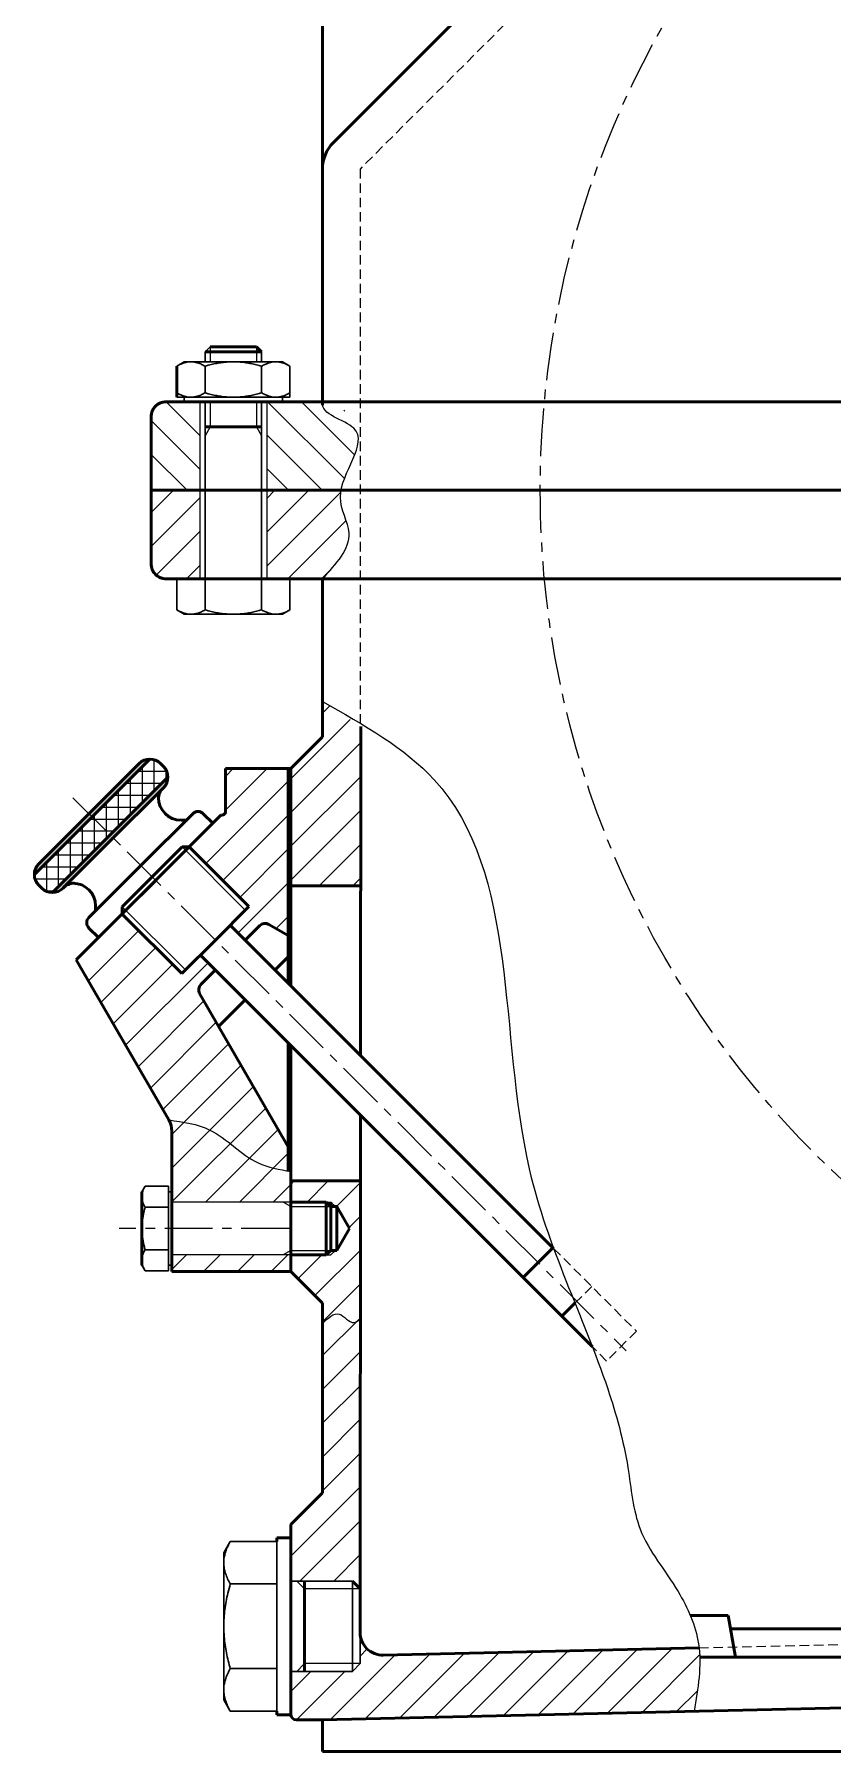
# Model space of a CAD drawing. Header units: millimetres. Extents: x -38 to 949, y -198 to 524.
# Drawn here: x 512.7 to 618.7, y 0 to 228 of the extents above; entities that cross this region are included whole.
import ezdxf

# ---------------------------------------------------------------- set-up
doc = ezdxf.new("R2010")
doc.units = ezdxf.units.MM
doc.header["$LTSCALE"] = 0.2
doc.linetypes.add('CENTER', pattern=[50.800000000000004, 31.75, -6.35, 6.35, -6.35])
doc.linetypes.add('HIDDEN', pattern=[9.524999999999999, 6.35, -3.175])
for name, color, linetype, lineweight in [('_Kreskowanie', 1, 'Continuous', 25), ('_Linie cienkie', 5, 'Continuous', 25), ('_Linie grube', 7, 'Continuous', 50), ('_Linie niewidoczne', 6, 'HIDDEN', 25), ('_Osie symetrii', 4, 'CENTER', 25), ('kontur', 10, 'Continuous', 15)]:
    doc.layers.add(name, color=color, linetype=linetype, lineweight=lineweight)
doc.layers.add('SLD-0', color=179, linetype='Continuous')
pattern_1 = [(45, (0, 0), (-2.245064030267288, 2.245064030267288), [])]

msp = doc.modelspace()

# ---------------------------------------------------------------- hatches: boundary and pattern name
at = {"layer": '_Kreskowanie', "transparency": 33554687}
h = msp.add_hatch(dxfattribs=at)
h.set_pattern_fill('ANSI31', color=256, angle=90)
h.set_pattern_definition([(135, (0, 0), (-2.245064030267288, -2.245064030267288), [])])
edge = h.paths.add_edge_path()
edge.add_line((543.5783893349447, 179.242559124814), (550.9656669722682, 179.242559124814))
edge.add_spline(control_points=[(550.9656669722681, 179.2425591248139), (550.6762413053651, 177.4586850956404), (558.9500773306728, 176.0376930582203), (553.9992779345879, 170.5307461872055), (553.4303843331506, 167.4825591248139)], knot_values=[12.78441670205539, 12.78441670205542, 12.78441670205542, 12.78441670205542, 18.24096578901339, 26.70624611873559, 26.70624611873559, 26.70624611873559, 26.70624611873559], degree=3, periodic=0)
edge.add_line((553.4303843331506, 167.482559124814), (550.9656669722681, 167.482559124814))
edge.add_line((550.9656669722681, 167.482559124814), (543.5783893349447, 167.482559124814))
edge.add_line((543.5783893349447, 167.482559124814), (543.5783893349447, 179.242559124814))
h.paths.add_polyline_path([(528.2156669722681, 177.242559124814, -0.4142135623730961), (530.2156669722681, 179.242559124814), (534.6830355990627, 179.242559124814), (534.6830355990627, 167.482559124814), (528.2156669722681, 167.482559124814)])
h = msp.add_hatch(dxfattribs=at)
h.set_pattern_fill('ANSI31', color=256)
h.set_pattern_definition(pattern_1)
edge = h.paths.add_edge_path()
edge.add_line((543.5783893349447, 167.482559124814), (550.9656669722681, 167.482559124814))
edge.add_line((550.9656669722681, 167.482559124814), (553.4303843331506, 167.482559124814))
edge.add_spline(control_points=[(553.4303843331506, 167.4825591248139), (553.3736335625496, 167.1784829947789), (553.1531998357898, 165.1334910340934), (555.9084190410249, 161.0675185622642), (552.8004595117702, 157.7066545363082), (550.9656669722683, 155.722559124814)], knot_values=[0, 0, 0, 0, 0.8444657856084099, 5.735633518972272, 12.78441670205539, 12.78441670205539, 12.78441670205539, 12.78441670205539], degree=3, periodic=0)
edge.add_line((550.9656669722683, 155.722559124814), (543.5783893349447, 155.722559124814))
edge.add_line((543.5783893349447, 155.722559124814), (543.5783893349447, 167.482559124814))
h.paths.add_polyline_path([(528.2156669722681, 167.482559124814), (534.6830355990627, 167.482559124814), (534.6830355990627, 155.722559124814), (533.4959728546208, 155.722559124814), (531.6177263171597, 155.722559124814), (530.2156669722681, 155.722559124814, -0.4142135623730951), (528.2156669722681, 157.722559124814)])
h = msp.add_hatch(dxfattribs=at)
h.set_pattern_fill('ANSI31', color=256, style=0)
h.set_pattern_definition(pattern_1)
edge = h.paths.add_edge_path()
edge.add_arc((535.524785889868, 101.1484746068173), 0.9999999999999962, 134.9999999999994, 210.0000000000005, ccw=False)
edge.add_line((534.8176791086814, 101.8555813880039), (536.749970726247, 103.7878730055695))
edge.add_line((536.749970726247, 103.7878730055695), (534.7700717389248, 105.7677719928918))
edge.add_line((534.7700717389248, 105.7677719928918), (532.2951980047718, 103.2928982587388))
edge.add_line((532.2951980047718, 103.2928982587388), (524.3756020554824, 111.2124942080283))
edge.add_line((524.3756020554824, 111.2124942080283), (518.2866770990447, 105.1235692515906))
edge.add_line((518.2866770990447, 105.1235692515906), (530.5599030082536, 83.86571840407008))
edge.add_spline(control_points=[(530.5599030082537, 83.86571840407007), (532.4636420328063, 83.60343361206), (536.9850791831341, 82.98049938249096), (541.0817834314778, 78.080233261627), (545.0286198433802, 77.32419535535385), (546.4187772896129, 77.08409067939171)], knot_values=[0, 0, 0, 0, 5.625336107141427, 13.36034158562581, 17.51531707863838, 17.51531707863838, 17.51531707863838, 17.51531707863838], degree=3, periodic=0)
edge.add_line((546.4187772896022, 77.0840906793936), (546.4187772896022, 80.27952800525948))
edge.add_line((546.4187772896022, 80.27952800525948), (534.6587604860836, 100.6484746068173))
h.paths.add_polyline_path([(546.4187772896022, 130.522559124814), (538.0856669722682, 130.522559124814), (538.0856669722681, 124.943802034454, -0.5584830038588509), (537.5235327104623, 124.3604248630081), (533.2851474984328, 120.1220396509787), (541.2047434477222, 112.2024437016893), (538.7298697135693, 109.7275699675363), (540.7097687008917, 107.747670980214), (542.6420603184573, 109.6799625977796, -0.3394542588633784), (543.8491670996439, 109.8388812203775), (546.4187772896023, 108.3553160854926)])
edge = h.paths.add_edge_path()
edge.add_spline(control_points=[(556.0594761999745, 136.0928574013797), (556.0282122757432, 136.1138044213043), (555.9969424969995, 136.1347462463415), (555.9656669722681, 136.1556829727884)], knot_values=[5.945461733082397, 5.945461733082397, 5.945461733082397, 5.945461733082397, 6.057753708713044, 6.057753708713044, 6.057753708713044, 6.057753708713044], degree=3, periodic=0)
edge.add_spline(control_points=[(555.9656669722681, 136.1556829727884), (554.3097388934469, 137.2642083612438), (552.6377029328576, 138.3584407349126), (550.9656669722682, 139.4526731085813)], knot_values=[0, 0, 0, 0, 5.945461733082396, 5.945461733082396, 5.945461733082396, 5.945461733082396], degree=3, periodic=0)
edge.add_line((550.9656669722682, 139.4526731085813), (550.9656669722682, 134.722559124814))
edge.add_line((550.9656669722682, 134.722559124814), (546.765666972268, 130.5225591248139))
edge.add_line((546.765666972268, 130.5225591248139), (546.7656669722681, 114.9629262959635))
edge.add_line((546.7656669722681, 114.9629262959635), (556.0434381977778, 114.9629262959635))
edge.add_line((556.0434381977778, 114.9629262959635), (556.0594761999745, 136.0928574013797))
edge = h.paths.add_edge_path()
edge.add_spline(control_points=[(546.765666972268, 77.02453591670225), (546.6500118975486, 77.04433198749618), (546.5343568228291, 77.06412805829011), (546.4187772896129, 77.08409067939171)], knot_values=[17.51531707863838, 17.51531707863838, 17.51531707863838, 17.51531707863838, 17.86076724999008, 17.86076724999008, 17.86076724999008, 17.86076724999008], degree=3, periodic=0)
edge.add_spline(control_points=[(546.4187772896129, 77.08409067939171), (545.0286198433802, 77.32419535535385), (541.0817834314778, 78.080233261627), (536.9850791831341, 82.98049938249096), (532.4636420328063, 83.60343361206), (530.5599030082537, 83.86571840407007)], knot_values=[0, 0, 0, 0, 4.154975493012572, 11.88998097149696, 17.51531707863838, 17.51531707863838, 17.51531707863838, 17.51531707863838], degree=3, periodic=0)
edge.add_arc((527.9618267969004, 82.36571840406995), 3.000000000000027, 0, 30.000000000002615, ccw=False)
edge.add_line((530.9618267969004, 82.36571840406995), (530.9618267969004, 72.96292629561898))
edge.add_line((530.9618267969004, 72.96292629561898), (546.765666972268, 72.96292629561898))
edge.add_line((546.765666972268, 72.96292629561898), (546.765666972268, 77.02453591670225))
h.paths.add_polyline_path([(546.765666972268, 65.92717629561896), (530.9618267969004, 65.92717629561898), (530.9618267969004, 64.57005129561898), (530.9618267969004, 63.72255912481388), (546.765666972268, 63.72255912481389)])
h = msp.add_hatch(dxfattribs=at)
h.set_pattern_fill('ANSI31', color=256, scale=0.5, angle=45, style=0)
h.set_pattern_definition([(90, (0, 0), (-1.5875, 0), [])])
h.paths.add_polyline_path([(530.4345262474025, 129.3920534638106, 0.1989123673796194), (529.8487398097758, 130.8062670261835), (529.4588185393933, 131.196188296566, 0.1989123673796557), (528.0446049770202, 131.7819747341929), (512.7156669722681, 116.4530367294411, 0.1989123673796536), (513.301453409895, 115.038823167068), (513.6913746802772, 114.6489018966857, 0.1989123673796618), (515.1055882426504, 114.0631154590587)])
h = msp.add_hatch(dxfattribs=at)
h.set_pattern_fill('ANSI31', color=256, scale=0.5, angle=135, style=0)
h.set_pattern_definition([(180, (0, 0), (-1.110223024625157e-16, -1.5875), [])])
h.paths.add_polyline_path([(530.4345262474025, 129.3920534638106, 0.1989123673796195), (529.8487398097758, 130.8062670261835), (529.4588185393933, 131.196188296566, 0.1989123673796556), (528.0446049770202, 131.7819747341929), (512.7156669722681, 116.4530367294411, 0.1989123673796536), (513.301453409895, 115.038823167068), (513.6913746802772, 114.6489018966857, 0.1989123673796618), (515.1055882426504, 114.0631154590587)])
h = msp.add_hatch(dxfattribs=at)
h.set_pattern_fill('ANSI31', color=256, style=0)
h.set_pattern_definition(pattern_1)
edge = h.paths.add_edge_path()
edge.add_spline(control_points=[(555.9997948559362, 57.46319565518326), (555.7098560073366, 57.22628454987169), (554.7741583682666, 56.4617193217896), (553.0961157403776, 58.98573098406685), (551.7080119610877, 57.55751256206129), (550.9656669722682, 56.7937146354696)], knot_values=[0, 0, 0, 0, 1.004377633725197, 3.241351702782272, 5.812910177541484, 5.812910177541484, 5.812910177541484, 5.812910177541484], degree=3, periodic=0)
edge.add_line((550.9656669722682, 56.7937146354696), (550.9656669722682, 34.32255912481395))
edge.add_line((550.9656669722682, 34.32255912481395), (546.765666972268, 30.12255912481376))
edge.add_line((546.765666972268, 30.12255912481376), (546.765666972268, 22.6208274046125))
edge.add_line((546.765666972268, 22.6208274046125), (554.9368127113332, 22.6208274046125))
edge.add_line((554.9368127113332, 22.6208274046125), (555.9725627113332, 21.58507740461252))
edge.add_line((555.9725627113332, 21.58507740461252), (555.9997948559362, 57.46319565518323))
edge = h.paths.add_edge_path()
edge.add_line((556.0136846844808, 75.76292629596347), (546.765666972268, 75.76292629596347))
edge.add_line((546.765666972268, 75.76292629596347), (546.765666972268, 72.96292629596347))
edge.add_line((546.765666972268, 72.96292629596347), (551.4753812778979, 72.96292629596347))
edge.add_line((551.4753812778979, 72.96292629596347), (552.0753812778978, 72.96292629596347))
edge.add_line((552.0753812778978, 72.96292629596347), (552.6753812778978, 72.36292629596346))
edge.add_line((552.6753812778978, 72.36292629596346), (552.8527274366787, 72.36292629596346))
edge.add_line((552.8527274366787, 72.36292629596346), (554.5373633534899, 69.44505129579122))
edge.add_line((554.5373633534899, 69.44505129579122), (552.8527274366787, 66.52717629561897))
edge.add_line((552.8527274366787, 66.52717629561897), (552.6753812778978, 66.52717629561897))
edge.add_line((552.6753812778978, 66.52717629561897), (552.0753812778978, 65.92717629561896))
edge.add_line((552.0753812778978, 65.92717629561896), (551.4753812778979, 65.92717629561896))
edge.add_line((551.4753812778979, 65.92717629561896), (546.765666972268, 65.92717629561896))
edge.add_line((546.765666972268, 65.92717629561896), (546.765666972268, 63.7225591248139))
edge.add_line((546.765666972268, 63.7225591248139), (550.9656669722682, 59.52255912481371))
edge.add_line((550.9656669722682, 59.52255912481371), (550.9656669722682, 56.7937146354696))
edge.add_spline(control_points=[(550.9656669722682, 56.7937146354696), (551.7080119610878, 57.5575125620613), (553.0961157403773, 58.98573098406683), (554.774158368267, 56.46171932178961), (555.7098560073365, 57.2262845498717), (555.9997948559362, 57.46319565518326)], knot_values=[0, 0, 0, 0, 2.571558474759212, 4.808532543816288, 5.812910177541484, 5.812910177541484, 5.812910177541484, 5.812910177541484], degree=3, periodic=0)
edge.add_line((555.9997948559362, 57.46319565518324), (556.0136846844808, 75.76292629596347))
edge = h.paths.add_edge_path()
edge.add_spline(control_points=[(600.3064860137304, 5.340748741070016), (600.7154783597605, 7.74459926585909), (601.1244707057906, 10.14844979064817), (601.0490785795474, 12.49999999999985)], knot_values=[140.4306284049284, 140.4306284049284, 140.4306284049284, 140.4306284049284, 147.5748444391301, 147.5748444391301, 147.5748444391301, 147.5748444391301], degree=3, periodic=0)
edge.add_spline(control_points=[(601.0490785795474, 12.49999999999985), (601.0356007497803, 12.9203859870996), (601.0066426631471, 13.33910052855339), (600.959436918366, 13.75584482048072)], knot_values=[139.1534588604942, 139.1534588604942, 139.1534588604942, 139.1534588604942, 140.4306284049284, 140.4306284049284, 140.4306284049284, 140.4306284049284], degree=3, periodic=0)
edge.add_line((600.959436918366, 13.75584482048083), (559.037502633549, 12.78661904175108))
edge.add_arc((558.9681618317616, 15.7858175768947), 3.000000000000024, 183.1038437501977, 271.3244297082441, ccw=False)
edge.add_line((555.9725627113332, 15.6233801745231), (555.9725627113332, 11.65657740461251))
edge.add_line((555.9725627113332, 11.65657740461251), (554.9368127113332, 10.6208274046125))
edge.add_line((554.9368127113332, 10.6208274046125), (546.765666972268, 10.62082740461251))
edge.add_line((546.765666972268, 10.62082740461251), (546.7656669722681, 4.949999999999996))
edge.add_arc((547.5156669722681, 4.949999999999996), 0.7499999999999982, 180, 270)
edge.add_line((547.5156669722681, 4.199999999999996), (550.9656669722681, 4.20000000000001))
edge.add_line((550.9656669722681, 4.20000000000001), (600.3064860137304, 5.340748741070023))
at = {"layer": '_Linie grube', "true_color": 0x000000, "transparency": 33554687}
h = msp.add_hatch(color=18, dxfattribs=at)
h.paths.add_polyline_path([(528.0446049770202, 131.7819747341929, 0.198912367379658), (526.6303914146471, 131.196188296566), (519.9659224122711, 124.5317192941901), (513.301453409895, 117.8672502918142, 0.1989123673796617), (512.7156669722681, 116.4530367294411)])
h.paths.add_polyline_path([(529.1967035900477, 127.3258036817095), (529.8487398097756, 127.9778399014375, 0.1989123673796588), (530.4345262474025, 129.3920534638106), (522.7700572450264, 121.7275844614346), (523.1842708073995, 121.3133708990616)])
h.paths.add_polyline_path([(523.1842708073995, 121.3133708990616), (522.7700572450264, 121.7275844614346), (515.1055882426504, 114.0631154590587, 0.198912367379649), (516.5198018050235, 114.6489018966855), (517.1718380247514, 115.3009381164135)])

# ---------------------------------------------------------------- linework, layer by layer
at = {"color": 7, "linetype": 'Continuous', "lineweight": 30}
for p, q in [((535.3742193990203, 184.547807644728), (535.3742193990201, 185.8608362105628)), ((542.8872055419259, 184.547807644728), (542.8872055419258, 185.8608362105628)), ((535.3742193920815, 155.722559124814), (535.3742193920815, 179.242559124814)), ((542.8872055419259, 155.722559124814), (542.8872055419259, 179.242559124814)), ((532.6242756029584, 155.722559124814), (539.1307124670037, 155.722559124814)), ((539.1307124670037, 155.722559124814), (545.6371493310493, 155.722559124814))]:
    msp.add_line(p, q, dxfattribs=at)
at = {"layer": '_Linie cienkie', "linetype": 'Continuous', "lineweight": 0}
for p, q in [((536.0654031850887, 186.5520200035815), (536.0654031850888, 184.547807644728)), ((542.1960217489071, 186.5520200035815), (542.196021748907, 184.547807644728)), ((536.0654031851003, 179.242559124814), (536.0654031851003, 175.9050143188549)), ((542.1960217489071, 179.242559124814), (542.196021748907, 175.9050143188549)), ((555.9725627113332, 21.58507740461249), (548.5776953303064, 21.58507740461249)), ((555.9725627113332, 11.65657740461251), (548.5776953303064, 11.65657740461251))]:
    msp.add_line(p, q, dxfattribs=at)
at = {"layer": '_Linie cienkie'}
for p, q in [((536.0654031851003, 175.9050143188549), (535.3742193920815, 174.7078488719781)), ((542.196021748907, 175.9050143188549), (542.8872055419259, 174.707848871978)), ((532.3175575271925, 120.1220396509786), (540.7209484621021, 111.7186487160692)), ((524.3756020554824, 112.1800841792685), (532.7789929903919, 103.776693244359)), ((546.765666972268, 72.36292629596346), (545.7264364877267, 72.96292629596346)), ((546.765666972268, 72.36292629596346), (552.0753812778978, 72.36292629596346)), ((551.4753812778979, 72.96292629596347), (552.0753812778978, 72.96292629596347)), ((552.0753812778978, 72.96292629596347), (552.6753812778978, 72.36292629596346)), ((546.765666972268, 66.52717629561897), (545.7264364877267, 65.92717629561898)), ((546.765666972268, 66.52717629561897), (552.0753812778978, 66.52717629561897)), ((552.0753812778978, 65.92717629561896), (552.6753812778978, 66.52717629561897)), ((551.4753812778979, 65.92717629561896), (552.0753812778978, 65.92717629561896)), ((548.5776953303064, 21.58507740461249), (547.5419453303064, 22.62082740461249)), ((548.5776953303064, 11.65657740461251), (547.5419453303064, 10.6208274046125))]:
    msp.add_line(p, q, dxfattribs=at)
at = {"layer": '_Linie grube'}
for p, q in [((552.4301330663353, 213.686246903036), (643.6794200692322, 304.9355339059327)), ((550.9656669722681, 276.4), (550.9656669722681, 205.6587300472823)), ((550.9656669722681, 210.1507129971032), (550.9656669722681, 205.6587300472823)), ((550.9656669722681, 178.8093029095019), (550.9656669722681, 205.6587300472823)), ((542.8872055419258, 185.8608362105628), (535.3742193990201, 185.8608362105628)), ((542.1960055419258, 186.5520362105628), (536.0654193990201, 186.5520362105628)), ((542.8872055419258, 185.8608362105628), (542.1960055419258, 186.5520362105628)), ((531.6177263171597, 179.8431532968796), (531.6177263171624, 183.9666761436211)), ((530.215666972268, 179.242559124814), (627.6780800658661, 179.2425591248139)), ((550.9656669722681, 179.242559124814), (530.2156669722681, 179.242559124814)), ((528.2156669722681, 167.482559124814), (528.215666972268, 177.2425591248139)), ((528.2156669722681, 177.242559124814), (528.2156669722681, 167.482559124814)), ((542.8872055419259, 175.9050143188549), (535.3742193920815, 175.9050143188549)), ((550.9656669722681, 167.482559124814), (528.2156669722681, 167.482559124814)), ((528.2156669722681, 167.482559124814), (528.215666972268, 157.722559124814)), ((535.3742193920815, 167.482559124814), (528.2156669722681, 167.482559124814)), ((528.2156669722681, 167.482559124814), (528.2156669722681, 157.722559124814)), ((550.9656669722681, 167.482559124814), (542.887205541926, 167.482559124814)), ((550.9656669722681, 167.482559124814), (662.5559957199464, 167.482559124814)), ((530.215666972268, 155.722559124814), (627.6780800658661, 155.722559124814)), ((627.6780800658661, 155.722559124814), (530.2156669722681, 155.722559124814)), ((550.9656669722682, 134.722559124814), (550.9656669722682, 155.722559124814)), ((546.7656669722681, 130.522559124814), (550.9656669722682, 134.722559124814)), ((556.0594961282745, 136.1191127666883), (556.0263361343143, 92.43110354679126)), ((512.7156669722681, 116.4530367294411), (528.0446049770202, 131.7819747341929)), ((526.6303914146471, 131.196188296566), (519.9659224122711, 124.5317192941901)), ((529.8487398097756, 130.8062670261836), (529.4588185393933, 131.196188296566)), ((546.7656669722681, 130.522559124814), (538.0856669722681, 130.522559124814)), ((538.0856669722682, 130.522559124814), (538.0856669722681, 124.922559124814)), ((546.4187772896022, 130.5225591248139), (546.4187772896023, 102.0386623915033)), ((546.7656669722681, 101.6917727088376), (546.765666972268, 130.5225591248139)), ((515.1055882426504, 114.0631154590587), (530.4345262474025, 129.3920534638106)), ((529.1967035900477, 127.3258036817095), (529.8487398097756, 127.9778399014374)), ((529.1967035900477, 127.3258036817095), (523.1842708073995, 121.3133708990616)), ((513.301453409895, 117.8672502918142), (519.965922412271, 124.53171929419)), ((518.2866770990447, 105.1235692515906), (537.5235327104623, 124.3604248630081)), ((526.8504757896352, 117.6471659168258), (533.7336675072195, 124.5303576344101)), ((532.1967035900475, 123.6595986994741), (532.8629085722835, 123.6595986994741)), ((535.1478810695926, 124.5303576344101), (536.4206732757284, 123.2575654282742)), ((517.1718380247514, 115.3009381164135), (523.1842708073995, 121.3133708990616)), ((532.3175575271925, 120.1220396509786), (528.3465797913375, 116.1510619151235)), ((533.2851474984328, 120.1220396509786), (532.3175575271925, 120.1220396509786)), ((541.2047434477222, 112.2024437016893), (533.2851474984328, 120.1220396509786)), ((526.8504757896352, 117.6471659168258), (519.9672840720509, 110.7639741992415)), ((513.6913746802772, 114.6489018966857), (513.301453409895, 115.038823167068)), ((517.1718380247514, 115.3009381164135), (516.5198018050235, 114.6489018966856)), ((524.3756020554824, 112.1800841792685), (528.3465797913376, 116.1510619151235)), ((528.8303747769577, 115.6672669295035), (526.8504757896354, 113.6873679421811)), ((546.765666972268, 114.9629262959635), (556.0434381977778, 114.9629262959635)), ((520.8380430069869, 112.3009381164135), (520.8380430069869, 111.6347331341776)), ((524.3756020554824, 111.2124942080283), (524.3756020554824, 112.1800841792685)), ((541.2047434477222, 112.2024437016893), (536.749970726247, 107.747670980214)), ((532.2951980047718, 103.2928982587388), (524.3756020554824, 111.2124942080283)), ((538.7298697135693, 109.7275699675363), (581.6534464150462, 66.80399326605936)), ((540.7097687008917, 107.747670980214), (542.6420603184573, 109.6799625977797)), ((543.8491670996439, 109.8388812203775), (546.4187772896023, 108.3553160854926)), ((519.9672840720509, 109.3497606368684), (521.2400762781867, 108.0769684307326)), ((532.2951980047718, 103.2928982587388), (536.749970726247, 107.7476709802141)), ((518.2866770990447, 105.1235692515906), (530.5599030082536, 83.86571840407004)), ((534.7700717389248, 105.7677719928918), (586.7964478535011, 53.74139587831537)), ((544.6695666755363, 103.7878730055693), (546.4187772896022, 105.5370836196352)), ((536.749970726247, 103.7878730055695), (534.8176791086814, 101.8555813880039)), ((534.6587604860836, 100.6484746068173), (546.4187772896022, 80.27952800525948)), ((540.7097687008918, 99.82807503092481), (537.1738702972424, 96.2921766272753)), ((546.4187772896022, 94.11906644221445), (546.4187772896022, 77.08409067936805)), ((546.765666972268, 63.7225591248139), (546.765666972268, 93.77217675954857)), ((556.020329575968, 84.51751415584835), (555.968162695924, 15.7880946308278)), ((530.9618267969004, 82.36571840407005), (530.9618267969004, 63.72255912481389)), ((546.765666972268, 75.76292629596347), (556.013684684481, 75.76292629596347)), ((526.9868267969005, 64.57005129561898), (526.9868267969005, 74.32005129561898)), ((530.9618267969004, 64.57005129561898), (530.9618267969004, 74.32005129561898)), ((551.4753812778979, 72.96292629596347), (546.765666972268, 72.96292629596347)), ((552.0753812778978, 72.36292629596346), (551.4753812778979, 72.96292629596347)), ((551.4753812778979, 72.96292629596347), (551.4753812778979, 69.44505129573072)), ((552.0753812778978, 72.96292629596347), (552.0753812778978, 69.44505129573072)), ((552.0753812778978, 72.36292629596346), (552.8527274366787, 72.36292629596346)), ((552.8527274366787, 72.36292629596346), (552.8527274366787, 69.44505129579122)), ((552.8527274366787, 72.36292629596346), (554.5373633534899, 69.44505129579123)), ((551.4753812778979, 65.92717629561896), (551.4753812778979, 69.44505129585171)), ((552.0753812778978, 66.52717629561897), (552.0753812778978, 69.44505129585171)), ((552.8527274366787, 66.52717629561897), (552.8527274366787, 69.44505129579122)), ((552.8527274366787, 66.52717629561897), (554.5373633534899, 69.4450512957912)), ((552.0753812778978, 66.52717629561897), (551.4753812778979, 65.92717629561896)), ((552.0753812778978, 66.52717629561897), (551.4753812778979, 65.92717629561896)), ((552.0753812778978, 66.52717629561897), (552.7255624499078, 66.52717629561897)), ((552.0753812778978, 66.52717629561897), (552.8527274366787, 66.52717629561897)), ((577.6012285377817, 62.93661519403499), (581.5610265124262, 66.89641316867942)), ((551.4753812778979, 65.92717629561896), (546.765666972268, 65.92717629561896)), ((530.9618267969004, 63.72255912481389), (546.765666972268, 63.72255912481389)), ((546.765666972268, 63.7225591248139), (550.9656669722681, 59.52255912481382)), ((582.7489659048197, 57.78887782699686), (577.6012285377817, 62.93661519403499)), ((550.9656669722682, 34.32255912481389), (550.9656669722682, 59.52255912481368)), ((582.7489659048197, 57.78887782699685), (584.4916417975338, 59.53155371971103)), ((546.765666972268, 30.12255912481376), (550.9656669722681, 34.32255912481384)), ((546.765666972268, 30.12255912481376), (546.7656669722681, 4.862497155414921)), ((544.9095772151168, 27.87915765381052), (544.9095772151168, 28.37915765381052)), ((544.9095772151168, 28.37915765381052), (546.765666972268, 28.37915765381052)), ((546.765666972268, 4.862497155414922), (546.765666972268, 28.29190881412448)), ((548.5776953303064, 10.6208274046125), (548.5776953303064, 22.62082740461249)), ((555.9725627113332, 21.58507740461249), (554.9368127113332, 22.62082740461249)), ((555.965666972268, 16.27284227344015), (555.9685306282055, 16.27284227344015)), ((599.7979756952088, 18.06932400782837), (604.8345368036737, 18.06932400782837)), ((605.8165588905612, 12.5), (604.8345368036736, 18.06932400782838)), ((605.1513050037962, 16.27284227344015), (700.7791104677126, 16.27284227344015)), ((600.9547500359067, 13.7557364608028), (559.037502633549, 12.78661904175106)), ((601.0490785795489, 12.5), (914.9656669722681, 12.5)), ((544.9095772151168, 5.362497155414921), (544.9095772151168, 4.862497155414921)), ((544.9095772151168, 4.862497155414921), (546.765666972268, 4.862497155414921)), ((624.2350425299493, 5.893971635456136), (550.9656669722682, 4.2)), ((550.9656669722682, 4.2), (547.5156669722681, 4.200000000000001)), ((550.9656669722682, 0), (550.9656669722682, 4.2)), ((914.9656669722681, 0), (550.9656669722681, 0)), ((593.7558535796983, 0), (593.7558535796983, -0.03067599217162353))]:
    msp.add_line(p, q, dxfattribs=at)
at = {"layer": '_Linie grube', "lineweight": 30}
msp.add_line((536.0654193990201, 186.5520362105628), (535.3742193990201, 185.8608362105628), dxfattribs=at)
at = {"layer": '_Linie grube', "color": 7, "linetype": 'Continuous', "lineweight": 30}
for p, q in [((531.6177263171597, 183.9666761436196), (532.6242756029582, 184.547807644728)), ((532.6242756029582, 184.547807644728), (533.4959728546208, 184.547807644728)), ((533.4959728546208, 184.547807644728), (539.1307124670037, 184.547807644728)), ((535.3742193920817, 180.4242847979876), (535.3742193920817, 183.9666761436197)), ((539.1307124670037, 184.547807644728), (544.7654520793868, 184.547807644728)), ((542.8872055419259, 180.4242847979877), (542.8872055419259, 183.9666761436197)), ((544.7654520793868, 184.547807644728), (545.6371493310493, 184.547807644728)), ((545.6371493310493, 184.547807644728), (546.6436986168479, 183.9666761436197)), ((546.6436986168479, 179.8431532968796), (546.6436986168479, 183.9666761436197)), ((531.6177263171597, 179.8431532968796), (533.4959728546208, 179.8431532968796)), ((532.6242756029582, 179.242559124814), (532.6242756029582, 179.8431532968796)), ((533.4959728546208, 179.8431532968796), (535.3742193920817, 179.8431532968796)), ((535.3742193920817, 179.8431532968796), (539.1307124670037, 179.8431532968796)), ((539.1307124670037, 179.8431532968796), (542.8872055419259, 179.8431532968796)), ((542.8872055419259, 179.8431532968796), (544.7654520793868, 179.8431532968796)), ((544.7654520793868, 179.8431532968796), (546.6436986168479, 179.8431532968796)), ((545.6371493310493, 179.8431532968796), (545.6371493310493, 179.242559124814)), ((531.6177263171597, 155.722559124814), (531.6177263171597, 151.599036278074)), ((531.6177263171597, 155.722559124814), (533.4959728546208, 155.722559124814)), ((533.4959728546208, 155.722559124814), (535.3742193920817, 155.722559124814)), ((535.3742193920817, 155.722559124814), (535.3742193920817, 151.5990362780739)), ((535.3742193920817, 155.722559124814), (539.1307124670037, 155.722559124814)), ((539.1307124670037, 155.722559124814), (542.8872055419259, 155.722559124814)), ((542.8872055419259, 155.722559124814), (542.8872055419259, 151.5990362780739)), ((542.8872055419259, 155.722559124814), (544.7654520793868, 155.722559124814)), ((544.7654520793868, 155.722559124814), (546.6436986168479, 155.722559124814)), ((546.6436986168479, 155.722559124814), (546.6436986168479, 151.5990362780739)), ((531.6177263171597, 151.599036278074), (532.6242756029582, 151.0179047769656)), ((532.6242756029582, 151.0179047769656), (533.4959728546208, 151.0179047769656)), ((533.4959728546208, 151.0179047769656), (539.1307124670037, 151.0179047769656)), ((539.1307124670037, 151.0179047769656), (544.7654520793868, 151.0179047769656)), ((544.7654520793868, 151.0179047769656), (545.6371493310493, 151.0179047769656)), ((545.6371493310493, 151.0179047769656), (546.6436986168479, 151.5990362780739)), ((527.4222442346011, 75.074216420218), (526.9868267969005, 74.32005129561898)), ((530.5118267969004, 75.074216420218), (527.4222442346011, 75.074216420218)), ((530.5118267969004, 75.074216420218), (530.5118267969004, 73.66692513906818)), ((530.9618267969004, 74.32005129561898), (530.5118267969004, 74.32005129561898)), ((530.5118267969004, 73.66692513906818), (530.5118267969004, 72.25963385791837)), ((530.5118267969004, 72.25963385791837), (527.422244234601, 72.25963385791837)), ((530.5118267969004, 72.25963385791837), (530.5118267969004, 69.44505129561898)), ((530.5118267969004, 69.44505129561898), (530.5118267969004, 66.63046873331959)), ((530.5118267969004, 66.63046873331959), (527.422244234601, 66.63046873331959)), ((530.5118267969004, 66.63046873331959), (530.5118267969004, 65.22317745217)), ((526.9868267969005, 64.57005129561898), (527.422244234601, 63.8158861710202)), ((530.5118267969004, 65.22317745217), (530.5118267969004, 63.8158861710202)), ((530.5118267969004, 64.57005129561898), (530.9618267969004, 64.57005129561898)), ((530.5118267969004, 63.8158861710202), (527.422244234601, 63.8158861710202)), ((538.7304120905179, 27.87915765381052), (537.8595772151167, 26.37082740461249)), ((544.9095772151168, 27.87915765381052), (538.7304120905179, 27.87915765381052)), ((544.9095772151168, 27.87915765381052), (544.9095772151168, 25.0645750915109)), ((537.8595772151167, 26.37082740461249), (537.8595772151167, 25.0645750915109)), ((537.8595772151167, 25.0645750915109), (537.8595772151167, 16.62082740461249)), ((544.9095772151168, 25.0645750915109), (544.9095772151168, 22.24999252921128)), ((544.9095772151168, 22.24999252921128), (538.7304120905178, 22.24999252921128)), ((544.9095772151168, 22.24999252921128), (544.9095772151168, 16.62082740461249)), ((554.9368127113332, 22.6208274046125), (546.765666972268, 22.62082740461249)), ((554.9368127113332, 10.6208274046125), (554.9368127113332, 22.6208274046125)), ((555.9725627113332, 11.65657740461251), (555.9725627113332, 21.58507740461249)), ((537.8595772151167, 16.62082740461249), (537.8595772151167, 8.177079717714541)), ((544.9095772151168, 16.62082740461249), (544.9095772151168, 10.99166228001371)), ((554.9368127113332, 10.6208274046125), (555.9725627113332, 11.65657740461251)), ((544.9095772151168, 10.99166228001371), (538.7304120905178, 10.99166228001371)), ((544.9095772151168, 10.99166228001371), (544.9095772151168, 8.177079717714541)), ((546.7656669722681, 10.6208274046125), (554.9368127113332, 10.6208274046125)), ((537.8595772151167, 8.177079717714541), (537.8595772151167, 6.870827404612491)), ((537.8595772151167, 6.870827404612491), (538.7304120905178, 5.362497155414921)), ((544.9095772151168, 8.177079717714541), (544.9095772151168, 5.362497155414921)), ((544.9095772151168, 5.362497155414921), (538.7304120905178, 5.362497155414921))]:
    msp.add_line(p, q, dxfattribs=at)
at = {"layer": '_Linie grube', "linetype": 'Continuous', "lineweight": 0}
for p, q in [((534.6830355990627, 179.242559124814), (534.6830355990627, 155.722559124814)), ((543.5783893349447, 179.242559124814), (543.5783893349447, 155.722559124814)), ((546.765666972268, 72.96292629561898), (530.9618267969004, 72.96292629561898)), ((546.765666972268, 65.92717629561896), (530.9618267969004, 65.92717629561898))]:
    msp.add_line(p, q, dxfattribs=at)
at = {"layer": '_Linie grube'}
for centre, radius, start, end in [((555.9656669722681, 210.1507129971032), 5, 135, 180), ((530.215666972268, 177.242559124814), 2, 90, 180.0000000000005), ((530.2156669722681, 177.242559124814), 2, 90, 180), ((530.215666972268, 157.722559124814), 2, 179.9999999999994, 270), ((530.2156669722681, 157.722559124814), 2, 180, 270), ((528.0446049770202, 129.7819747341929), 2, 45, 135), ((528.4345262474025, 129.3920534638106), 2, 315, 45), ((531.1967035900477, 126.4973765569633), 2, 135, 180), ((532.1967035900477, 126.6595986994739), 3.000000000000001, 180, 270), ((534.440774288406, 123.8232508532235), 1, 44.99999999999979, 134.9999999999999), ((537.6249077451769, 124.8252622944303), 0.4757633185887559, 257.6971661264874, 14.42763077705638), ((514.7156669722681, 116.4530367294411), 2, 134.9999999999993, 224.999999999999), ((515.1055882426504, 116.0631154590587), 2, 224.999999999999, 314.9999999999984), ((518.0002651494975, 113.3009381164135), 2, 90, 134.9999999999969), ((517.8380430069869, 112.3009381164135), 3, 0, 90), ((520.6743908532375, 110.0568674180549), 1, 135, 225), ((543.3491670996439, 108.9728558165931), 1, 59.99999999999982, 135), ((535.524785889868, 101.1484746068173), 1, 134.9999999999995, 210), ((527.9618267969004, 82.36571840407005), 3, 0, 30.00000000000001), ((558.9681618317616, 15.78581757689467), 3, 179.956511469127, 271.3244297082437), ((547.5156669722681, 4.950000000000001), 0.75, 180.0000000000002, 270)]:
    msp.add_arc(centre, radius, start, end, dxfattribs=at)
at = {"layer": '_Linie grube', "color": 7, "linetype": 'Continuous', "lineweight": 30}
for points, knots in [([(533.4959728546206, 184.5478076447281), (533.4514564104453, 184.5471497439198), (533.2609128472601, 184.5443337336442), (532.9238104061889, 184.5007511806996), (532.4859484890475, 184.3804310984675), (532.0494003302084, 184.2035858142656), (531.761777080325, 184.0457335291146), (531.6177263171597, 183.9666761436197)], [0, 0, 0, 0, 0.07004250634341509, 0.2998026679871686, 0.5308245239749462, 0.765022176032864, 1, 1, 1, 1]), ([(535.3742193920815, 183.9666761436198), (535.2226077778549, 184.0497452132826), (534.9188784972724, 184.2161606221292), (534.4527335717102, 184.3987799402837), (533.9777199900062, 184.5239309869721), (533.6568973835416, 184.5398318009309), (533.4959728546206, 184.5478076447281)], [0, 0, 0, 0, 0.2472686137512654, 0.4953625653849105, 0.7468740051198239, 0.9999999999999999, 0.9999999999999999, 0.9999999999999999, 0.9999999999999999]), ([(539.1307124670035, 184.5478076447281), (538.8861338061646, 184.5431801764732), (538.3959791373258, 184.5339063699922), (537.6606074548512, 184.4600601972014), (536.9266526751786, 184.3446896005335), (536.1618676191212, 184.1834378914604), (535.6479975032413, 184.0420202120226), (535.3742193920815, 183.9666761436198)], [0, 0, 0, 0, 0.192371807422933, 0.3855280719822984, 0.5808042454335385, 0.7766621985891543, 1, 1, 1, 1]), ([(542.8872055419259, 183.9666761436198), (542.6562063298028, 184.0307020054632), (542.1937954778417, 184.1588680414014), (541.4888549027818, 184.3147278638072), (540.774517709592, 184.4362250486955), (539.9876105870443, 184.5277368108448), (539.4378609115755, 184.5406134109395), (539.1307124670035, 184.5478076447281)], [0, 0, 0, 0, 0.1885515098925545, 0.3774396610564134, 0.5676415462096916, 0.758438735837447, 1, 1, 1, 1]), ([(544.7654520793868, 184.5478076447281), (544.7209356352113, 184.5471497439198), (544.5303920720263, 184.5443337336442), (544.1932896309553, 184.5007511806996), (543.7554277138137, 184.3804310984675), (543.3188795549746, 184.2035858142656), (543.0312563050912, 184.0457335291147), (542.8872055419259, 183.9666761436198)], [0, 0, 0, 0, 0.07004250634340858, 0.2998026679871639, 0.5308245239749432, 0.7650221760328626, 1, 1, 1, 1]), ([(546.6436986168477, 183.9666761436198), (546.4920870026214, 184.0497452132826), (546.1883577220384, 184.2161606221292), (545.7222127964764, 184.3987799402837), (545.2471992147722, 184.5239309869721), (544.9263766083078, 184.5398318009309), (544.7654520793868, 184.5478076447281)], [0, 0, 0, 0, 0.2472686137512648, 0.4953625653849101, 0.7468740051198234, 1, 1, 1, 1]), ([(533.4959728546206, 179.8431532968794), (533.4514564104453, 179.8438111976877), (533.2609128472601, 179.8466272079633), (532.9238104061889, 179.8902097609079), (532.4859484890475, 180.01052984314), (532.0494003302084, 180.1873751273419), (531.761777080325, 180.3452274124929), (531.6177263171597, 180.4242847979878)], [0, 0, 0, 0, 0.07004250634341509, 0.2998026679871686, 0.5308245239749462, 0.765022176032864, 1, 1, 1, 1]), ([(535.3742193920815, 180.4242847979877), (535.2226077778549, 180.3412157283249), (534.9188784972724, 180.1748003194783), (534.4527335717102, 179.9921810013238), (533.9777199900062, 179.8670299546354), (533.6568973835416, 179.8511291406766), (533.4959728546206, 179.8431532968794)], [0, 0, 0, 0, 0.2472686137512654, 0.4953625653849105, 0.7468740051198239, 0.9999999999999999, 0.9999999999999999, 0.9999999999999999, 0.9999999999999999]), ([(539.1307124670035, 179.8431532968794), (538.8861338061646, 179.8477807651342), (538.3959791373258, 179.8570545716153), (537.6606074548512, 179.9309007444061), (536.9266526751786, 180.046271341074), (536.1618676191212, 180.2075230501471), (535.6479975032413, 180.3489407295849), (535.3742193920815, 180.4242847979877)], [0, 0, 0, 0, 0.192371807422933, 0.3855280719822984, 0.5808042454335385, 0.7766621985891543, 1, 1, 1, 1]), ([(542.8872055419259, 180.4242847979877), (542.6562063298028, 180.3602589361442), (542.1937954778417, 180.2320929002061), (541.4888549027818, 180.0762330778003), (540.774517709592, 179.954735892912), (539.9876105870443, 179.8632241307627), (539.4378609115755, 179.850347530668), (539.1307124670035, 179.8431532968794)], [0, 0, 0, 0, 0.1885515098925545, 0.3774396610564134, 0.5676415462096916, 0.758438735837447, 1, 1, 1, 1]), ([(544.7654520793868, 179.8431532968794), (544.7209356352113, 179.8438111976877), (544.5303920720263, 179.8466272079633), (544.1932896309553, 179.8902097609079), (543.7554277138137, 180.01052984314), (543.3188795549746, 180.1873751273419), (543.0312563050912, 180.3452274124928), (542.8872055419259, 180.4242847979877)], [0, 0, 0, 0, 0.07004250634340858, 0.2998026679871639, 0.5308245239749432, 0.7650221760328626, 1, 1, 1, 1]), ([(546.6436986168477, 180.4242847979877), (546.4920870026214, 180.3412157283249), (546.1883577220384, 180.1748003194783), (545.7222127964764, 179.9921810013238), (545.2471992147722, 179.8670299546354), (544.9263766083078, 179.8511291406766), (544.7654520793868, 179.8431532968794)], [0, 0, 0, 0, 0.2472686137512648, 0.4953625653849101, 0.7468740051198234, 1, 1, 1, 1]), ([(533.4959728546206, 151.0179047769655), (533.4514564104453, 151.0185626777737), (533.2609128472601, 151.0213786880494), (532.9238104061889, 151.064961240994), (532.4859484890475, 151.185281323226), (532.0494003302084, 151.362126607428), (531.761777080325, 151.5199788925789), (531.6177263171597, 151.5990362780739)], [0, 0, 0, 0, 0.07004250634341509, 0.2998026679871686, 0.5308245239749462, 0.765022176032864, 1, 1, 1, 1]), ([(535.3742193920815, 151.5990362780738), (535.2226077778549, 151.515967208411), (534.9188784972724, 151.3495517995643), (534.4527335717102, 151.1669324814098), (533.9777199900062, 151.0417814347214), (533.6568973835416, 151.0258806207627), (533.4959728546206, 151.0179047769655)], [0, 0, 0, 0, 0.2472686137512654, 0.4953625653849105, 0.7468740051198239, 0.9999999999999999, 0.9999999999999999, 0.9999999999999999, 0.9999999999999999]), ([(539.1307124670035, 151.0179047769655), (538.8861338061646, 151.0225322452203), (538.3959791373258, 151.0318060517013), (537.6606074548512, 151.1056522244921), (536.9266526751786, 151.2210228211601), (536.1618676191212, 151.3822745302332), (535.6479975032413, 151.5236922096709), (535.3742193920815, 151.5990362780738)], [0, 0, 0, 0, 0.192371807422933, 0.3855280719822984, 0.5808042454335385, 0.7766621985891543, 1, 1, 1, 1]), ([(542.8872055419259, 151.5990362780738), (542.6562063298028, 151.5350104162303), (542.1937954778417, 151.4068443802921), (541.4888549027818, 151.2509845578863), (540.774517709592, 151.129487372998), (539.9876105870443, 151.0379756108488), (539.4378609115755, 151.025099010754), (539.1307124670035, 151.0179047769655)], [0, 0, 0, 0, 0.1885515098925545, 0.3774396610564134, 0.5676415462096916, 0.758438735837447, 1, 1, 1, 1]), ([(544.7654520793868, 151.0179047769655), (544.7209356352113, 151.0185626777737), (544.5303920720263, 151.0213786880494), (544.1932896309553, 151.064961240994), (543.7554277138137, 151.185281323226), (543.3188795549746, 151.362126607428), (543.0312563050912, 151.5199788925788), (542.8872055419259, 151.5990362780738)], [0, 0, 0, 0, 0.07004250634340858, 0.2998026679871639, 0.5308245239749432, 0.7650221760328626, 1, 1, 1, 1]), ([(546.6436986168477, 151.5990362780738), (546.4920870026214, 151.515967208411), (546.1883577220384, 151.3495517995643), (545.7222127964764, 151.1669324814098), (545.2471992147722, 151.0417814347214), (544.9263766083078, 151.0258806207627), (544.7654520793868, 151.0179047769655)], [0, 0, 0, 0, 0.2472686137512648, 0.4953625653849101, 0.7468740051198234, 1, 1, 1, 1]), ([(526.9868267969005, 73.66692513906818), (526.9873197343572, 73.70027944187481), (526.9894296526397, 73.8430457346918), (527.0220842299522, 74.09562244212165), (527.1122350164943, 74.42369399505728), (527.2447377639272, 74.75078120404882), (527.363009854503, 74.9662852306736), (527.4222442346011, 75.074216420218)], [0, 0, 0, 0, 0.07004250634341509, 0.2998026679871686, 0.5308245239749462, 0.765022176032864, 1, 1, 1, 1]), ([(527.422244234601, 72.25963385791837), (527.3600040679678, 72.37323007575591), (527.2353159882892, 72.60080167504756), (527.0984869996115, 72.9500644988635), (527.0047165742075, 73.30597223441745), (526.9928027618294, 73.54635114520906), (526.9868267969005, 73.66692513906818)], [0, 0, 0, 0, 0.2472686137512654, 0.4953625653849105, 0.7468740051198239, 0.9999999999999999, 0.9999999999999999, 0.9999999999999999, 0.9999999999999999]), ([(526.9868267969005, 69.44505129561898), (526.9902939646012, 69.62830381869807), (526.9972424384802, 69.99555613521474), (527.0525722756671, 70.54653926576233), (527.1390146204573, 71.09646077052261), (527.2598337566692, 71.66948210711357), (527.365792087114, 72.05450341251625), (527.422244234601, 72.25963385791837)], [0, 0, 0, 0, 0.192371807422933, 0.3855280719822984, 0.5808042454335385, 0.7766621985891543, 1, 1, 1, 1]), ([(527.422244234601, 66.63046873331959), (527.374272344147, 66.80354674554505), (527.2782429138683, 67.15001178476913), (527.1614636919832, 67.67819416403844), (527.0704309518358, 68.21341703479933), (527.0018650301494, 68.80301350712043), (526.992217134262, 69.21491786028795), (526.9868267969005, 69.44505129561898)], [0, 0, 0, 0, 0.1885515098925545, 0.3774396610564134, 0.5676415462096916, 0.758438735837447, 1, 1, 1, 1]), ([(526.9868267969005, 65.22317745217), (526.9873197343572, 65.25653175497641), (526.9894296526397, 65.3992980477934), (527.0220842299522, 65.65187475522325), (527.1122350164943, 65.97994630815887), (527.2447377639272, 66.30703351715042), (527.363009854503, 66.5225375437752), (527.422244234601, 66.63046873331959)], [0, 0, 0, 0, 0.07004250634340858, 0.2998026679871639, 0.5308245239749432, 0.7650221760328626, 1, 1, 1, 1]), ([(527.422244234601, 63.8158861710202), (527.3600040679678, 63.92948238885774), (527.2353159882892, 64.15705398814939), (527.0984869996115, 64.50631681196509), (527.0047165742075, 64.86222454751928), (526.9928027618294, 65.10260345831088), (526.9868267969005, 65.22317745217)], [0, 0, 0, 0, 0.2472686137512648, 0.4953625653849101, 0.7468740051198234, 1, 1, 1, 1]), ([(537.8595772151167, 25.0645750915109), (537.8605630900303, 25.13128369712415), (537.8647829265952, 25.41681628275813), (537.9300920812201, 25.92196969761783), (538.1103936543044, 26.57811280348908), (538.3753991491703, 27.23228722147217), (538.611943330322, 27.66329527472174), (538.7304120905179, 27.87915765381052)], [0, 0, 0, 0, 0.07004250634341509, 0.2998026679871686, 0.5308245239749462, 0.765022176032864, 1, 1, 1, 1]), ([(538.7304120905178, 22.24999252921128), (538.6059317572515, 22.47718496488636), (538.3565555978944, 22.93232816346966), (538.0828976205389, 23.63085381110152), (537.8953567697308, 24.34266928220944), (537.8715291449745, 24.82342710379265), (537.8595772151167, 25.0645750915109)], [0, 0, 0, 0, 0.2472686137512654, 0.4953625653849105, 0.7468740051198239, 0.9999999999999999, 0.9999999999999999, 0.9999999999999999, 0.9999999999999999]), ([(537.8595772151167, 16.62082740461249), (537.8665115505182, 16.98733245077067), (537.8804084982762, 17.72183708380401), (537.9910681726501, 18.8238033448992), (538.1639528622303, 19.92364635441975), (538.4055911346542, 21.06968902760166), (538.6175077955438, 21.83973163840704), (538.7304120905178, 22.24999252921128)], [0, 0, 0, 0, 0.192371807422933, 0.3855280719822984, 0.5808042454335385, 0.7766621985891543, 1, 1, 1, 1]), ([(538.7304120905178, 10.99166228001371), (538.6344683096099, 11.33781830446463), (538.4424094490525, 12.0307483829128), (538.2088510052822, 13.08711314145142), (538.0267855249874, 14.1575588829732), (537.8896536816146, 15.33675182761538), (537.8703578898399, 16.16056053395044), (537.8595772151167, 16.62082740461249)], [0, 0, 0, 0, 0.1885515098925545, 0.3774396610564134, 0.5676415462096916, 0.758438735837447, 1, 1, 1, 1]), ([(537.8595772151167, 8.177079717714541), (537.8605630900303, 8.243788323327344), (537.8647829265952, 8.529320908961317), (537.9300920812201, 9.034474323821023), (538.1103936543044, 9.690617429692274), (538.3753991491703, 10.34479184767536), (538.6119433303219, 10.77579990092493), (538.7304120905178, 10.99166228001371)], [0, 0, 0, 0, 0.07004250634340858, 0.2998026679871639, 0.5308245239749432, 0.7650221760328626, 1, 1, 1, 1]), ([(538.7304120905178, 5.362497155414921), (538.6059317572515, 5.58968959109), (538.3565555978944, 6.044832789673301), (538.0828976205389, 6.743358437304714), (537.8953567697308, 7.45517390841308), (537.8715291449745, 7.935931729996291), (537.8595772151167, 8.177079717714541)], [0, 0, 0, 0, 0.2472686137512648, 0.4953625653849101, 0.7468740051198234, 1, 1, 1, 1])]:
    msp.add_open_spline(points, degree=3, knots=knots, dxfattribs=at)
at = {"layer": '_Linie niewidoczne'}
for p, q in [((584.5332677796757, 238.7183138045108), (555.9656669722681, 210.1507129971032)), ((555.9656669722681, 210.1507129971032), (555.9656669722681, 136.1556829727884)), ((581.6534464150462, 66.80399326605936), (592.6484608414312, 55.80897883967441)), ((584.4916417975338, 59.531553719711), (586.7087638794642, 61.74867580164143)), ((592.6484608414312, 55.80897883967441), (588.6886628667867, 51.8491808650299)), ((588.6886628667867, 51.8491808650299), (586.7964478535011, 53.74139587831537)), ((600.9594369183675, 13.75584482048086), (909.7715645965311, 20.89551239632709))]:
    msp.add_line(p, q, dxfattribs=at)
at = {"layer": '_Osie symetrii'}
for p, q in [((517.8446020687114, 126.6530396377498), (591.2897616476931, 53.20788005876773)), ((546.5272112507257, 69.44505129579122), (523.9868267969005, 69.44505129559374))]:
    msp.add_line(p, q, dxfattribs=at)
msp.add_circle((704.5559957199464, 167.482559124814), 124.675, dxfattribs=at)
at = {"layer": 'kontur'}
for points in [[(550.9656669722683, 155.722559124814), (554.4900585638098, 161.8269844271325), (553.3402976216157, 166.5810954451573), (555.1304196562232, 175.7171140437114), (550.9656669722681, 179.242559124814), (550.9747828715826, 179.2948559568662)], [(550.9656669722682, 139.4526731085813), (565.79171072131, 129.0478629799281), (578.417150273168, 77.37329618523887), (588.8307934580517, 48.15535989145039), (591.5110987655946, 37.69257306587369), (593.1581654505934, 29.50517212333168), (598.1719379583121, 21.23952771165454), (600.8886337939236, 14.28948403178314), (600.3064860137304, 5.340748741070016)], [(530.5599030082537, 83.86571840407007), (536.0235382951461, 82.52665314422121), (542.4125319745659, 78.16648462494165), (546.765666972268, 77.02453591670225)], [(550.9656669722682, 56.7937146354696), (553.1927019387268, 58.07949387284922), (555.1299783101373, 56.96100683832066), (555.9997948559362, 57.46319565518326)]]:
    msp.add_spline(points, degree=3, dxfattribs=at)
at = {"layer": 'SLD-0', "linetype": 'Continuous', "lineweight": 0}
msp.add_line((535.817935112918, 155.7436336421902), (542.4434898210899, 155.7436336421902), dxfattribs=at)

doc.saveas('drawing.dxf')
